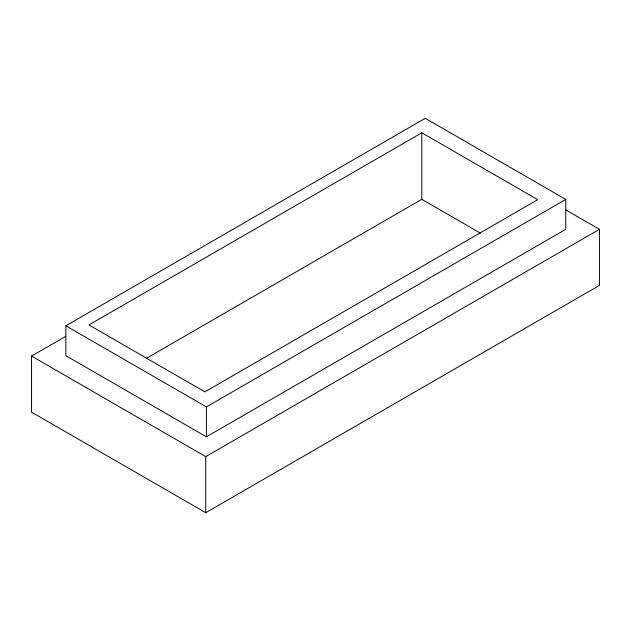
<?xml version="1.0" encoding="UTF-8"?>
<svg xmlns="http://www.w3.org/2000/svg" width="631" height="631" viewBox="0 0 631 631"><rect width="100%" height="100%" fill="white"/><g stroke="black" fill="none" stroke-linecap="round" stroke-linejoin="round"><path stroke-width="0.95" d="M65.869 325.777L425.262 118.289L565.778 199.42L565.778 229.329L206.384 436.818L65.869 355.687L65.869 325.777L206.384 406.908L565.778 199.42M565.463 209.705L599.45 229.329L599.45 285.401L205.738 512.711L31.55 412.146L31.55 356.065L65.64 336.386M421.808 132.77L88.963 324.933L204.878 391.851L537.715 199.688L421.808 132.77L421.808 199.317L146.147 358.471M31.55 356.065L205.738 456.631L599.45 229.329M421.808 199.317L480.617 233.273M206.384 406.908L206.384 436.818M205.738 456.631L205.738 512.711"/></g></svg>
